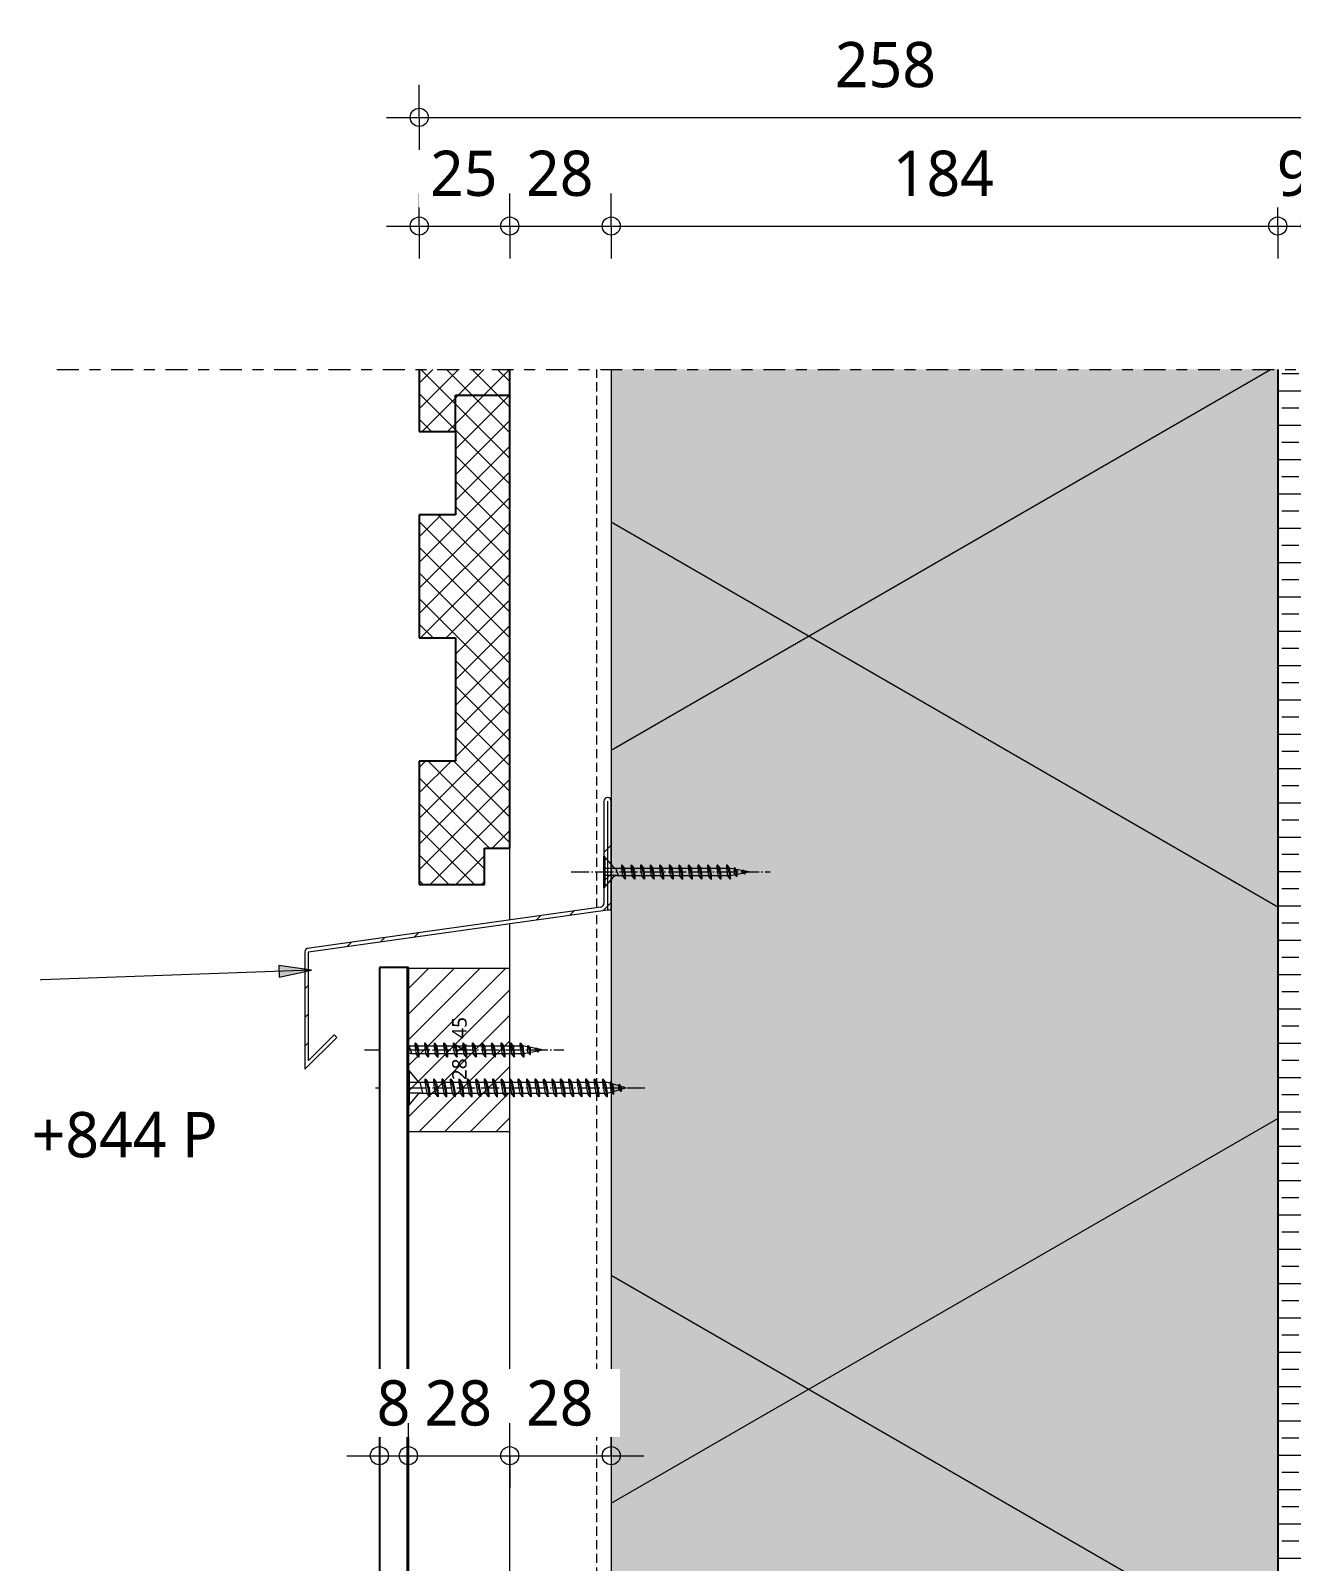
# Model space of a CAD drawing. Header units: millimetres. Extents: x 2927 to 18500, y -7154 to 6447.
# Drawn here: x 13463.6 to 13811.6, y 8.6 to 431.1 of the extents above; entities that cross this region are included whole.
import ezdxf

# ---------------------------------------------------------------- set-up
doc = ezdxf.new("R2010")
doc.units = ezdxf.units.MM
for name, pattern in [('MV_center', [15, 6, -3, 3, -3]), ('MV_hartlijn_staal', [6.6, 5, -0.8, 0, -0.8]), ('MV_hidden', [3.75, 2.5, -1.25])]:
    doc.linetypes.add(name, pattern=pattern)
for name, color, linetype, lineweight in [('A-ANNO-DIMS', 211, 'Continuous', 13), ('A-ANNO-DIMS-5', 211, 'Continuous', 13), ('A-ANNO-NOTE', 131, 'Continuous', 18), ('A-DETL', 90, 'Continuous', 13), ('A-DETL-GENF', 92, 'Continuous', 18), ('A-DETL-MEDM', 33, 'Continuous', 18), ('G-ANNO-TEXT', 231, 'Continuous', 13)]:
    doc.layers.add(name, color=color, linetype=linetype, lineweight=lineweight)
doc.styles.add('Segoe UI_1', font='segoeui.ttf', dxfattribs={"height": 4})
doc.styles.add('Segoe UI_3', font='segoeui.ttf', dxfattribs={"height": 12.5})
doc.dimstyles.new('2_5_mm', dxfattribs={"dimscale": 304.8, "dimtxt": 13.092049, "dimasz": 0.016404, "dimexe": 0.029528, "dimexo": 0.0625, "dimgap": 0.014764, "dimtad": 1, "dimdec": 0, "dimzin": 0, "dimdsep": 46, "dimtxsty": 'Segoe UI_3', "dimblk1": 'DOTBLANK', "dimblk2": 'DOTBLANK', "dimsah": 1, "dimcen": 0.09, "dimdle": 0.029528, "dimazin": 0, "dimtfac": 1, "dimtdec": 4, "dimtix": 1, "dimtmove": 0, "dimatfit": 3, "dimfxl": 0.029528, "dimfxlon": 1, "dimtvp": 1, "dimtfill": 1, "dimtolj": 1, "dimtzin": 0, "dimarcsym": 2})
pattern_1 = [(45, (0, 0), (-3.5355339, 3.5355339), []), (135, (0, 0), (-3.5355339, -3.5355339), [])]

# ---------------------------------------------------------------- blocks, each defined once
blk = doc.blocks.new('42_isolatie - Type 1-4084821-Details Domera')
at = {"layer": 'A-DETL-GENF'}
h = blk.add_hatch(color=256, dxfattribs=at)
h.paths.add_polyline_path([(0.28, 0.8), (101.43, 0.8), (101.43, 184.8), (0.28, 184.8), (0.28, 3.63)])
h.paths.add_polyline_path([(483.97, 0.8), (1289.57, 0.8), (1289.57, 184.8), (483.97, 184.8), (483.97, 3.63)])
at = {"layer": 'A-DETL-GENF', "lineweight": 13}
h = blk.add_hatch(dxfattribs=at)
h.set_pattern_fill('FP_24', color=256, style=0, pattern_type=2)
h.set_pattern_definition([(60, (-2126.39, 181.76), (-155.885, 90), []), (120, (-2126.39, 181.76), (-155.885, -90), [])])
h.paths.add_polyline_path([(0.28, 0.8), (101.43, 0.8), (101.43, 184.8), (0.28, 184.8), (0.28, 3.63)])
h.paths.add_polyline_path([(483.97, 0.8), (1289.57, 0.8), (1289.57, 184.8), (483.97, 184.8), (483.97, 3.63)])
at = {"layer": 'A-DETL-GENF'}
for p, q in [((1140.43, 184.8), (483.97, 184.8)), ((1140.43, 184.8), (483.97, 184.8)), ((1170.69, 184.8), (1140.43, 184.8)), ((1289.57, 184.8), (1170.69, 184.8)), ((1289.57, 184.8), (1170.69, 184.8)), ((871.32, 0.8), (1289.57, 0.8))]:
    blk.add_line(p, q, dxfattribs=at)
blk = doc.blocks.new('00 hout rechthoekig - 28x45-V276-Details Domera')
at = {"layer": 'A-DETL-GENF', "lineweight": 13}
h = blk.add_hatch(dxfattribs=at)
h.set_pattern_fill('FP_335', color=256, style=0, pattern_type=2)
h.set_pattern_definition([(315, (-127.236, 13567.834), (3.5355339, 3.5355339), [])])
h.paths.add_polyline_path([(0, -28), (45, -28), (45, 0), (0, 0)])
at = {"layer": 'A-DETL-MEDM'}
for p, q in [((0, 0), (0, -28)), ((45, -28), (45, 0)), ((0, -28), (45, -28))]:
    blk.add_line(p, q, dxfattribs=at)
blk = doc.blocks.new('28 schroeven 2D - Verzonken schroef 5_0x60mm-V285-Details Domera')
at = {"layer": 'A-DETL-GENF', "linetype": 'MV_hartlijn_staal', "lineweight": 13}
for p, q in [((0, 9.1), (0, 8)), ((0, 0), (0, -65.9))]:
    blk.add_line(p, q, dxfattribs=at)
at = {"layer": 'A-DETL-GENF', "lineweight": 5}
for p, q in [((-2.04, -2.4), (-4.9, 0)), ((4.9, 0), (2.04, -2.4)), ((-4.54, -0.3), (4.54, -0.3)), ((-1.5, -4), (1.53, -3.26)), ((-1.5, -3.55), (-1.5, -55)), ((1.5, -55), (1.5, -3.55)), ((2.5, -4.74), (-2.5, -5.9)), ((-2.5, -5.9), (-1.75, -5.26)), ((2.5, -7.07), (-2.5, -8.23)), ((-2.5, -8.23), (-1.75, -7.59)), ((1.75, -5.38), (2.5, -4.74)), ((1.75, -7.71), (2.5, -7.07)), ((2.5, -9.4), (-2.5, -10.57)), ((-2.5, -10.57), (-1.75, -9.93)), ((2.5, -11.73), (-2.5, -12.9)), ((-2.5, -12.9), (-1.75, -12.26)), ((1.75, -10.04), (2.5, -9.4)), ((1.75, -12.37), (2.5, -11.73)), ((2.5, -14.07), (-2.5, -15.23)), ((-2.5, -15.23), (-1.75, -14.59)), ((2.5, -16.4), (-2.5, -17.56)), ((1.75, -14.71), (2.5, -14.07)), ((1.75, -17.04), (2.5, -16.4)), ((-2.5, -17.56), (-1.75, -16.92)), ((2.5, -18.73), (-2.5, -19.9)), ((-2.5, -19.9), (-1.75, -19.26)), ((2.5, -21.07), (-2.5, -22.23)), ((1.75, -19.37), (2.5, -18.73)), ((1.75, -21.71), (2.5, -21.07)), ((-2.5, -22.23), (-1.75, -21.59)), ((2.5, -23.4), (-2.5, -24.56)), ((-2.5, -24.56), (-1.75, -23.92)), ((1.75, -24.04), (2.5, -23.4)), ((2.5, -25.73), (-2.5, -26.9)), ((-2.5, -26.9), (-1.75, -26.26)), ((2.5, -28.07), (-2.5, -29.23)), ((-2.5, -29.23), (-1.75, -28.59)), ((1.75, -26.37), (2.5, -25.73)), ((1.75, -28.71), (2.5, -28.07)), ((2.5, -30.4), (-2.5, -31.56)), ((-2.5, -31.56), (-1.75, -30.92)), ((2.5, -32.73), (-2.5, -33.9)), ((-2.5, -33.9), (-1.75, -33.26)), ((1.75, -31.04), (2.5, -30.4)), ((1.75, -33.37), (2.5, -32.73)), ((2.5, -35.07), (-2.5, -36.23)), ((-2.5, -36.23), (-1.75, -35.59)), ((2.5, -37.4), (-2.5, -38.56)), ((-2.5, -38.56), (-1.75, -37.92)), ((1.75, -35.71), (2.5, -35.07)), ((1.75, -38.04), (2.5, -37.4)), ((2.5, -39.73), (-2.5, -40.9)), ((-2.5, -40.9), (-1.75, -40.26)), ((2.5, -42.06), (-2.5, -43.23)), ((1.75, -40.37), (2.5, -39.73)), ((1.75, -42.7), (2.5, -42.06)), ((-2.5, -43.23), (-1.75, -42.59)), ((2.5, -44.4), (-2.5, -45.56)), ((-2.5, -45.56), (-1.75, -44.92)), ((1.75, -45.04), (2.5, -44.4)), ((2.5, -46.73), (-2.5, -47.89)), ((-2.5, -47.89), (-1.75, -47.25)), ((2.5, -49.06), (-2.5, -50.23)), ((-2.5, -50.23), (-1.75, -49.59)), ((1.75, -47.37), (2.5, -46.73)), ((1.75, -49.7), (2.5, -49.06)), ((2.5, -51.4), (-2.5, -52.56)), ((-2.5, -52.56), (-1.75, -51.92)), ((2.5, -53.73), (-2.5, -54.89)), ((-2.5, -54.89), (-1.75, -54.25)), ((1.75, -52.04), (2.5, -51.4)), ((1.75, -54.37), (2.5, -53.73)), ((1.76, -55.84), (-1.76, -56.66)), ((-1.76, -56.66), (-1.01, -56.02)), ((-1.5, -55), (0, -60)), ((-1.02, -58.71), (-0.27, -58.07)), ((1.02, -58.23), (-1.02, -58.71)), ((0, -60), (1.5, -55)), ((0.27, -58.87), (1.02, -58.23)), ((1.01, -56.48), (1.76, -55.84))]:
    blk.add_line(p, q, dxfattribs=at)
at = {"layer": 'A-DETL-GENF'}
for p, q in [((-1.5, -3.55), (-1.5, 0)), ((1.5, -3.55), (1.5, 0))]:
    blk.add_line(p, q, dxfattribs=at)
at = {"layer": 'A-DETL-GENF', "lineweight": 5}
for centre, start, end in [((-3, -3.55), 360, 50), ((3, -3.55), 130, 180)]:
    blk.add_arc(centre, 1.5, start, end, dxfattribs=at)
for points in [[(-2.5, -5.9), (-1.83, -6.19), (1.75, -5.38)], [(-2.5, -8.23), (-1.83, -8.53), (1.75, -7.71)], [(-1.75, -5.26), (2.23, -4.46), (2.5, -4.74)], [(-1.75, -7.59), (2.23, -6.79), (2.5, -7.07)], [(-2.5, -10.57), (-1.83, -10.86), (1.75, -10.04)], [(-2.5, -12.9), (-1.83, -13.19), (1.75, -12.37)], [(-1.75, -9.93), (2.23, -9.12), (2.5, -9.4)], [(-1.75, -12.26), (2.23, -11.46), (2.5, -11.73)], [(-2.5, -15.23), (-1.83, -15.53), (1.75, -14.71)], [(-1.75, -14.59), (2.23, -13.79), (2.5, -14.07)], [(-1.75, -16.92), (2.23, -16.12), (2.5, -16.4)], [(-2.5, -17.56), (-1.83, -17.86), (1.75, -17.04)], [(-2.5, -19.9), (-1.83, -20.19), (1.75, -19.37)], [(-1.75, -19.26), (2.23, -18.46), (2.5, -18.73)], [(-1.75, -21.59), (2.23, -20.79), (2.5, -21.07)], [(-2.5, -22.23), (-1.83, -22.52), (1.75, -21.71)], [(-2.5, -24.56), (-1.83, -24.86), (1.75, -24.04)], [(-1.75, -23.92), (2.23, -23.12), (2.5, -23.4)], [(-2.5, -26.9), (-1.83, -27.19), (1.75, -26.37)], [(-2.5, -29.23), (-1.83, -29.52), (1.75, -28.71)], [(-1.75, -26.26), (2.23, -25.46), (2.5, -25.73)], [(-1.75, -28.59), (2.23, -27.79), (2.5, -28.07)], [(-2.5, -31.56), (-1.83, -31.86), (1.75, -31.04)], [(-2.5, -33.9), (-1.83, -34.19), (1.75, -33.37)], [(-1.75, -30.92), (2.23, -30.12), (2.5, -30.4)], [(-1.75, -33.26), (2.23, -32.46), (2.5, -32.73)], [(-2.5, -36.23), (-1.83, -36.52), (1.75, -35.71)], [(-1.75, -35.59), (2.23, -34.79), (2.5, -35.07)], [(-1.75, -37.92), (2.23, -37.12), (2.5, -37.4)], [(-2.5, -38.56), (-1.83, -38.86), (1.75, -38.04)], [(-2.5, -40.9), (-1.83, -41.19), (1.75, -40.37)], [(-1.75, -40.26), (2.23, -39.45), (2.5, -39.73)], [(-1.75, -42.59), (2.23, -41.79), (2.5, -42.06)], [(-2.5, -43.23), (-1.83, -43.52), (1.75, -42.7)], [(-2.5, -45.56), (-1.83, -45.86), (1.75, -45.04)], [(-1.75, -44.92), (2.23, -44.12), (2.5, -44.4)], [(-2.5, -47.89), (-1.83, -48.19), (1.75, -47.37)], [(-2.5, -50.23), (-1.83, -50.52), (1.75, -49.7)], [(-1.75, -47.25), (2.23, -46.45), (2.5, -46.73)], [(-1.75, -49.59), (2.23, -48.79), (2.5, -49.06)], [(-2.5, -52.56), (-1.83, -52.85), (1.75, -52.04)], [(-2.5, -54.89), (-1.83, -55.19), (1.75, -54.37)], [(-1.75, -51.92), (2.23, -51.12), (2.5, -51.4)], [(-1.75, -54.25), (2.23, -53.45), (2.5, -53.73)], [(-1.76, -56.66), (-1.34, -56.87), (1.01, -56.48)], [(-1.02, -58.71), (-0.85, -58.85), (0.27, -58.87)], [(-1.01, -56.02), (1.59, -55.65), (1.76, -55.84)], [(-0.27, -58.07), (0.96, -58.13), (1.02, -58.23)]]:
    blk.add_open_spline(points, degree=2, dxfattribs=at)
blk = doc.blocks.new('28 schroeven 2D - Verzonken schroef 4_0x40mm-V286-Details Domera')
at = {"layer": 'A-DETL-GENF', "linetype": 'MV_hartlijn_staal', "lineweight": 13}
for p, q in [((0, 9.1), (0, 5)), ((0, -3), (0, -45.9))]:
    blk.add_line(p, q, dxfattribs=at)
at = {"layer": 'A-DETL-GENF'}
for p, q in [((-1, -3.55), (-1, -3)), ((1, -3.55), (1, -3))]:
    blk.add_line(p, q, dxfattribs=at)
at = {"layer": 'A-DETL-GENF', "lineweight": 5}
for p, q in [((-1, -4), (1.03, -3.26)), ((-1, -3.55), (-1, -35)), ((1, -35), (1, -3.55)), ((2, -4.97), (-2, -5.9)), ((-2, -5.9), (-1.25, -5.26)), ((2, -7.6), (-2, -8.54)), ((-2, -8.54), (-1.25, -7.9)), ((1.25, -5.61), (2, -4.97)), ((1.25, -8.24), (2, -7.6)), ((2, -10.24), (-2, -11.17)), ((-2, -11.17), (-1.25, -10.53)), ((1.25, -10.88), (2, -10.24)), ((2, -12.88), (-2, -13.81)), ((-2, -13.81), (-1.25, -13.17)), ((2, -15.51), (-2, -16.44)), ((-2, -16.44), (-1.25, -15.8)), ((1.25, -13.52), (2, -12.88)), ((1.25, -16.15), (2, -15.51)), ((2, -18.15), (-2, -19.08)), ((-2, -19.08), (-1.25, -18.44)), ((2, -20.78), (-2, -21.71)), ((-2, -21.71), (-1.25, -21.07)), ((1.25, -18.79), (2, -18.15)), ((1.25, -21.42), (2, -20.78)), ((2, -23.42), (-2, -24.35)), ((-2, -24.35), (-1.25, -23.71)), ((1.25, -24.06), (2, -23.42)), ((2, -26.06), (-2, -26.99)), ((-2, -26.99), (-1.25, -26.35)), ((2, -28.69), (-2, -29.62)), ((-2, -29.62), (-1.25, -28.98)), ((1.25, -26.7), (2, -26.06)), ((1.25, -29.33), (2, -28.69)), ((2, -31.33), (-2, -32.26)), ((-2, -32.26), (-1.25, -31.62)), ((1.25, -31.97), (2, -31.33)), ((2, -33.96), (-2, -34.89)), ((-2, -34.89), (-1.25, -34.25)), ((-1.26, -36.66), (-0.51, -36.02)), ((1.26, -36.07), (-1.26, -36.66)), ((-1, -35), (0, -40)), ((0, -40), (1, -35)), ((0.51, -36.71), (1.26, -36.07)), ((1.25, -34.6), (2, -33.96)), ((-0.52, -38.71), (0.23, -38.07)), ((0.52, -38.47), (-0.52, -38.71)), ((-0.23, -39.11), (0.52, -38.47))]:
    blk.add_line(p, q, dxfattribs=at)
for centre, start, end in [((-2.5, -3.55), 360, 21.7848), ((2.5, -3.55), 158.2152, 180)]:
    blk.add_arc(centre, 1.5, start, end, dxfattribs=at)
for points in [[(-2, -5.9), (-1.5, -6.14), (1.25, -5.61)], [(-2, -8.54), (-1.5, -8.78), (1.25, -8.24)], [(-1.25, -5.26), (1.8, -4.75), (2, -4.97)], [(-1.25, -7.9), (1.8, -7.39), (2, -7.6)], [(-2, -11.17), (-1.5, -11.41), (1.25, -10.88)], [(-1.25, -10.53), (1.8, -10.02), (2, -10.24)], [(-2, -13.81), (-1.5, -14.05), (1.25, -13.52)], [(-2, -16.44), (-1.5, -16.68), (1.25, -16.15)], [(-1.25, -13.17), (1.8, -12.66), (2, -12.88)], [(-1.25, -15.8), (1.8, -15.29), (2, -15.51)], [(-2, -19.08), (-1.5, -19.32), (1.25, -18.79)], [(-1.25, -18.44), (1.8, -17.93), (2, -18.15)], [(-1.25, -21.07), (1.8, -20.57), (2, -20.78)], [(-2, -21.71), (-1.5, -21.96), (1.25, -21.42)], [(-2, -24.35), (-1.5, -24.59), (1.25, -24.06)], [(-1.25, -23.71), (1.8, -23.2), (2, -23.42)], [(-2, -26.99), (-1.5, -27.23), (1.25, -26.7)], [(-2, -29.62), (-1.5, -29.86), (1.25, -29.33)], [(-1.25, -26.35), (1.8, -25.84), (2, -26.06)], [(-1.25, -28.98), (1.8, -28.47), (2, -28.69)], [(-2, -32.26), (-1.5, -32.5), (1.25, -31.97)], [(-1.25, -31.62), (1.8, -31.11), (2, -31.33)], [(-2, -34.89), (-1.5, -35.13), (1.25, -34.6)], [(-1.26, -36.66), (-1, -36.82), (0.51, -36.71)], [(-1.25, -34.25), (1.8, -33.74), (2, -33.96)], [(-0.51, -36.02), (1.16, -35.94), (1.26, -36.07)], [(-0.52, -38.71), (-0.51, -38.79), (-0.23, -39.11)], [(0.23, -38.07), (0.53, -38.42), (0.52, -38.47)]]:
    blk.add_open_spline(points, degree=2, dxfattribs=at)
blk = doc.blocks.new('28 schroeven 2D - Verzonken schroef 4_0x40mm-3245472-Details Domera')
at = {"layer": 'A-DETL-GENF', "linetype": 'MV_hartlijn_staal', "lineweight": 13}
blk.add_line((0, 9.1), (0, -45.9), dxfattribs=at)
at = {"layer": 'A-DETL-GENF', "lineweight": 5}
for p, q in [((-4.4, 0), (4.4, 0)), ((-1.54, -2.4), (-4.4, 0)), ((4.4, 0), (1.54, -2.4)), ((-4.04, -0.3), (4.04, -0.3)), ((-1, -4), (1.03, -3.26)), ((-1, -3.55), (-1, -35)), ((1, -35), (1, -3.55)), ((2, -4.97), (-2, -5.9)), ((-2, -5.9), (-1.25, -5.26)), ((2, -7.6), (-2, -8.54)), ((-2, -8.54), (-1.25, -7.9)), ((1.25, -5.61), (2, -4.97)), ((1.25, -8.24), (2, -7.6)), ((2, -10.24), (-2, -11.17)), ((-2, -11.17), (-1.25, -10.53)), ((1.25, -10.88), (2, -10.24)), ((2, -12.88), (-2, -13.81)), ((-2, -13.81), (-1.25, -13.17)), ((2, -15.51), (-2, -16.44)), ((-2, -16.44), (-1.25, -15.8)), ((1.25, -13.52), (2, -12.88)), ((1.25, -16.15), (2, -15.51)), ((2, -18.15), (-2, -19.08)), ((-2, -19.08), (-1.25, -18.44)), ((2, -20.78), (-2, -21.71)), ((-2, -21.71), (-1.25, -21.07)), ((1.25, -18.79), (2, -18.15)), ((1.25, -21.42), (2, -20.78)), ((2, -23.42), (-2, -24.35)), ((-2, -24.35), (-1.25, -23.71)), ((1.25, -24.06), (2, -23.42)), ((2, -26.06), (-2, -26.99)), ((-2, -26.99), (-1.25, -26.35)), ((2, -28.69), (-2, -29.62)), ((-2, -29.62), (-1.25, -28.98)), ((1.25, -26.7), (2, -26.06)), ((1.25, -29.33), (2, -28.69)), ((2, -31.33), (-2, -32.26)), ((-2, -32.26), (-1.25, -31.62)), ((1.25, -31.97), (2, -31.33)), ((2, -33.96), (-2, -34.89)), ((-2, -34.89), (-1.25, -34.25)), ((-1.26, -36.66), (-0.51, -36.02)), ((1.26, -36.07), (-1.26, -36.66)), ((-1, -35), (0, -40)), ((0, -40), (1, -35)), ((0.51, -36.71), (1.26, -36.07)), ((1.25, -34.6), (2, -33.96)), ((-0.52, -38.71), (0.23, -38.07)), ((0.52, -38.47), (-0.52, -38.71)), ((-0.23, -39.11), (0.52, -38.47))]:
    blk.add_line(p, q, dxfattribs=at)
at = {"layer": 'A-DETL-GENF'}
for p, q in [((-1, -3.55), (-1, 0)), ((1, -3.55), (1, 0))]:
    blk.add_line(p, q, dxfattribs=at)
at = {"layer": 'A-DETL-GENF', "lineweight": 5}
for centre, start, end in [((-2.5, -3.55), 360, 50), ((2.5, -3.55), 130, 180)]:
    blk.add_arc(centre, 1.5, start, end, dxfattribs=at)
for points in [[(-2, -5.9), (-1.5, -6.14), (1.25, -5.61)], [(-2, -8.54), (-1.5, -8.78), (1.25, -8.24)], [(-1.25, -5.26), (1.8, -4.75), (2, -4.97)], [(-1.25, -7.9), (1.8, -7.39), (2, -7.6)], [(-2, -11.17), (-1.5, -11.41), (1.25, -10.88)], [(-1.25, -10.53), (1.8, -10.02), (2, -10.24)], [(-2, -13.81), (-1.5, -14.05), (1.25, -13.52)], [(-2, -16.44), (-1.5, -16.68), (1.25, -16.15)], [(-1.25, -13.17), (1.8, -12.66), (2, -12.88)], [(-1.25, -15.8), (1.8, -15.29), (2, -15.51)], [(-2, -19.08), (-1.5, -19.32), (1.25, -18.79)], [(-1.25, -18.44), (1.8, -17.93), (2, -18.15)], [(-1.25, -21.07), (1.8, -20.57), (2, -20.78)], [(-2, -21.71), (-1.5, -21.96), (1.25, -21.42)], [(-2, -24.35), (-1.5, -24.59), (1.25, -24.06)], [(-1.25, -23.71), (1.8, -23.2), (2, -23.42)], [(-2, -26.99), (-1.5, -27.23), (1.25, -26.7)], [(-2, -29.62), (-1.5, -29.86), (1.25, -29.33)], [(-1.25, -26.35), (1.8, -25.84), (2, -26.06)], [(-1.25, -28.98), (1.8, -28.47), (2, -28.69)], [(-2, -32.26), (-1.5, -32.5), (1.25, -31.97)], [(-1.25, -31.62), (1.8, -31.11), (2, -31.33)], [(-2, -34.89), (-1.5, -35.13), (1.25, -34.6)], [(-1.26, -36.66), (-1, -36.82), (0.51, -36.71)], [(-1.25, -34.25), (1.8, -33.74), (2, -33.96)], [(-0.51, -36.02), (1.16, -35.94), (1.26, -36.07)], [(-0.52, -38.71), (-0.51, -38.79), (-0.23, -39.11)], [(0.23, -38.07), (0.53, -38.42), (0.52, -38.47)]]:
    blk.add_open_spline(points, degree=2, dxfattribs=at)
blk = doc.blocks.new('NLRS_00_DI_maskeer - Type 1-4235178-Details Domera')
at = {"layer": 'A-DETL-GENF', "linetype": 'MV_center'}
blk.add_line((-100, 0), (358, 0), dxfattribs=at)
blk = doc.blocks.new('DIMBLOCK322-Details Domera')
at = {"layer": 'A-ANNO-DIMS-5'}
for p, q in [((13570.83, 377.12), (13570.83, 386.12)), ((13595.83, 377.12), (13595.83, 386.12)), ((13561.83, 377.12), (13595.83, 377.12)), ((13570.83, 377.12), (13570.83, 368.12)), ((13595.83, 377.12), (13595.83, 368.12))]:
    blk.add_line(p, q, dxfattribs=at)
for centre in [(13570.83, 377.12), (13595.83, 377.12)]:
    blk.add_circle(centre, 2.5, dxfattribs=at)
at = {"layer": 'A-ANNO-DIMS-5', "color": 0, "insert": (13573.81, 397.93), "char_height": 12.5, "width": 22.8516, "attachment_point": 1, "line_spacing_factor": 1.142579, "style": 'Segoe UI_3', "bg_fill": 3, "box_fill_scale": 1.25, "bg_fill_color": 9, "bg_fill_true_color": 13158600, "bg_fill_transparency": 0}
blk.add_mtext('25', dxfattribs=at)
blk = doc.blocks.new('_DotBlank')
at = {"color": 0, "linetype": 'ByBlock', "lineweight": -2}
blk.add_line((-0.5, 0), (-1, 0), dxfattribs=at)
blk.add_circle((0, 0), 0.5, dxfattribs=at)
blk = doc.blocks.new('DIMBLOCK323-Details Domera')
at = {"layer": 'A-ANNO-DIMS-5'}
for p, q in [((13595.83, 377.12), (13595.83, 386.12)), ((13623.83, 377.12), (13623.83, 386.12)), ((13595.83, 377.12), (13623.83, 377.12)), ((13595.83, 377.12), (13595.83, 368.12)), ((13623.83, 377.12), (13623.83, 368.12))]:
    blk.add_line(p, q, dxfattribs=at)
for centre in [(13595.83, 377.12), (13623.83, 377.12)]:
    blk.add_circle(centre, 2.5, dxfattribs=at)
at = {"layer": 'A-ANNO-DIMS-5', "color": 0, "insert": (13600.31, 397.93), "char_height": 12.5, "width": 22.8516, "attachment_point": 1, "line_spacing_factor": 1.142579, "style": 'Segoe UI_3', "bg_fill": 3, "box_fill_scale": 1.25, "bg_fill_color": 9, "bg_fill_true_color": 13158600, "bg_fill_transparency": 0}
blk.add_mtext('28', dxfattribs=at)
blk = doc.blocks.new('DIMBLOCK324-Details Domera')
at = {"layer": 'A-ANNO-DIMS-5'}
for p, q in [((13623.83, 377.12), (13623.83, 386.12)), ((13807.83, 377.12), (13807.83, 386.12)), ((13623.83, 377.12), (13807.83, 377.12)), ((13623.83, 377.12), (13623.83, 368.12)), ((13807.83, 377.12), (13807.83, 368.12))]:
    blk.add_line(p, q, dxfattribs=at)
for centre in [(13623.83, 377.12), (13807.83, 377.12)]:
    blk.add_circle(centre, 2.5, dxfattribs=at)
at = {"layer": 'A-ANNO-DIMS-5', "color": 0, "insert": (13701.55, 397.93), "char_height": 12.5, "width": 34.2774, "attachment_point": 1, "line_spacing_factor": 1.142579, "style": 'Segoe UI_3', "bg_fill": 3, "box_fill_scale": 1.25, "bg_fill_color": 9, "bg_fill_true_color": 13158600, "bg_fill_transparency": 0}
blk.add_mtext('184', dxfattribs=at)
blk = doc.blocks.new('DIMBLOCK325-Details Domera')
at = {"layer": 'A-ANNO-DIMS-5'}
for p, q in [((13807.83, 377.12), (13807.83, 386.12)), ((13816.83, 377.12), (13816.83, 386.12)), ((13807.83, 377.12), (13816.83, 377.12)), ((13807.83, 377.12), (13807.83, 368.12)), ((13816.83, 377.12), (13816.83, 368.12))]:
    blk.add_line(p, q, dxfattribs=at)
for centre in [(13807.83, 377.12), (13816.83, 377.12)]:
    blk.add_circle(centre, 2.5, dxfattribs=at)
at = {"layer": 'A-ANNO-DIMS-5', "color": 0, "insert": (13807.57, 397.93), "char_height": 12.5, "width": 11.4258, "attachment_point": 1, "line_spacing_factor": 1.142579, "style": 'Segoe UI_3', "bg_fill": 3, "box_fill_scale": 1.25, "bg_fill_color": 9, "bg_fill_true_color": 13158600, "bg_fill_transparency": 0}
blk.add_mtext('9', dxfattribs=at)
blk = doc.blocks.new('DIMBLOCK418-Details Domera')
at = {"layer": 'A-ANNO-DIMS-5'}
for p, q in [((13559.83, 37.76), (13559.83, 46.76)), ((13567.83, 37.76), (13567.83, 46.76)), ((13550.83, 37.76), (13567.83, 37.76)), ((13559.83, 37.76), (13559.83, 28.76)), ((13567.83, 37.76), (13567.83, 28.76))]:
    blk.add_line(p, q, dxfattribs=at)
for centre in [(13559.83, 37.76), (13567.83, 37.76)]:
    blk.add_circle(centre, 2.5, dxfattribs=at)
at = {"layer": 'A-ANNO-DIMS-5', "color": 0, "insert": (13559.07, 58.57), "char_height": 12.5, "width": 11.4258, "attachment_point": 1, "line_spacing_factor": 1.142579, "style": 'Segoe UI_3', "bg_fill": 3, "box_fill_scale": 1.25, "bg_fill_color": 9, "bg_fill_true_color": 13158600, "bg_fill_transparency": 0}
blk.add_mtext('8', dxfattribs=at)
blk = doc.blocks.new('DIMBLOCK419-Details Domera')
at = {"layer": 'A-ANNO-DIMS-5'}
for p, q in [((13567.83, 37.76), (13567.83, 46.76)), ((13595.83, 37.76), (13595.83, 46.76)), ((13567.83, 37.76), (13595.83, 37.76)), ((13567.83, 37.76), (13567.83, 28.76)), ((13595.83, 37.76), (13595.83, 28.76))]:
    blk.add_line(p, q, dxfattribs=at)
for centre in [(13567.83, 37.76), (13595.83, 37.76)]:
    blk.add_circle(centre, 2.5, dxfattribs=at)
at = {"layer": 'A-ANNO-DIMS-5', "color": 0, "insert": (13572.31, 58.57), "char_height": 12.5, "width": 22.8516, "attachment_point": 1, "line_spacing_factor": 1.142579, "style": 'Segoe UI_3', "bg_fill": 3, "box_fill_scale": 1.25, "bg_fill_color": 9, "bg_fill_true_color": 13158600, "bg_fill_transparency": 0}
blk.add_mtext('28', dxfattribs=at)
blk = doc.blocks.new('DIMBLOCK420-Details Domera')
at = {"layer": 'A-ANNO-DIMS-5'}
for p, q in [((13595.83, 37.76), (13595.83, 46.76)), ((13623.83, 37.76), (13623.83, 46.76)), ((13595.83, 37.76), (13632.83, 37.76)), ((13595.83, 37.76), (13595.83, 28.76)), ((13623.83, 37.76), (13623.83, 28.76))]:
    blk.add_line(p, q, dxfattribs=at)
for centre in [(13595.83, 37.76), (13623.83, 37.76)]:
    blk.add_circle(centre, 2.5, dxfattribs=at)
at = {"layer": 'A-ANNO-DIMS-5', "color": 0, "insert": (13600.31, 58.57), "char_height": 12.5, "width": 22.8516, "attachment_point": 1, "line_spacing_factor": 1.142579, "style": 'Segoe UI_3', "bg_fill": 3, "box_fill_scale": 1.25, "bg_fill_color": 9, "bg_fill_true_color": 13158600, "bg_fill_transparency": 0}
blk.add_mtext('28', dxfattribs=at)
blk = doc.blocks.new('DIMBLOCK427-Details Domera')
at = {"layer": 'A-ANNO-DIMS-5'}
for p, q in [((13570.83, 407.12), (13570.83, 416.12)), ((13828.83, 407.12), (13828.83, 416.12)), ((13561.83, 407.12), (13837.83, 407.12)), ((13570.83, 407.12), (13570.83, 398.12)), ((13828.83, 407.12), (13828.83, 398.12))]:
    blk.add_line(p, q, dxfattribs=at)
for centre in [(13570.83, 407.12), (13828.83, 407.12)]:
    blk.add_circle(centre, 2.5, dxfattribs=at)
at = {"layer": 'A-ANNO-DIMS-5', "color": 0, "insert": (13685.55, 427.93), "char_height": 12.5, "width": 34.2774, "attachment_point": 1, "line_spacing_factor": 1.142579, "style": 'Segoe UI_3', "bg_fill": 3, "box_fill_scale": 1.25, "bg_fill_color": 9, "bg_fill_true_color": 13158600, "bg_fill_transparency": 0}
blk.add_mtext('258', dxfattribs=at)

msp = doc.modelspace()

# ---------------------------------------------------------------- hatches: boundary and pattern name
at = {"layer": 'A-DETL-GENF', "lineweight": 13}
h = msp.add_hatch(dxfattribs=at)
h.set_pattern_fill('FP_12', color=250, style=0, pattern_type=2)
h.set_pattern_definition(pattern_1)
h.paths.add_polyline_path([(13580.83, 320.43), (13580.83, 330.43), (13595.83, 330.43), (13595.83, 337.53), (13570.83, 337.53), (13570.83, 320.43)])
h = msp.add_hatch(dxfattribs=at)
h.set_pattern_fill('FP_4', color=250, style=0, pattern_type=2)
h.set_pattern_definition([(0, (0, 0), (0, 9.476), []), (0, (0, 4.738), (0, 9.476), [4.738, -2.369])])
h.paths.add_polyline_path([(13807.83, -80.72), (13815.83, -80.72), (13815.83, 65.28), (13816.83, 65.28), (13816.83, 337.53), (13807.83, 337.53), (13807.83, -77.9)])
h = msp.add_hatch(dxfattribs=at)
h.set_pattern_fill('FP_12', color=250, style=0, pattern_type=2)
h.set_pattern_definition(pattern_1)
h.paths.add_polyline_path([(13588.83, 195.43), (13588.83, 205.43), (13595.83, 205.43), (13595.83, 330.43), (13580.83, 330.43), (13580.83, 297.43), (13570.83, 297.43), (13570.83, 263.43), (13580.83, 263.43), (13580.83, 229.43), (13570.83, 229.43), (13570.83, 195.43)])
h = msp.add_hatch(dxfattribs=at)
h.set_pattern_fill('FP_332', color=253, style=0, pattern_type=2)
h.set_pattern_definition([(45, (0, 0), (-22.45064, 22.45064), []), (45, (7.937, 0), (0, 44.90128), []), (45, (-7.937, 0), (0, 44.90128), [])])
h.paths.add_polyline_path([(13539.28, 144.43), (13548.06, 153.21), (13547.36, 153.92), (13540.28, 146.85), (13540.28, 176.79), (13622.83, 188.39), (13623.83, 188.39), (13623.8, 218.65), (13623.7, 218.89), (13623.54, 219.1), (13623.33, 219.25), (13623.09, 219.35), (13622.83, 219.39), (13622.58, 219.35), (13622.33, 219.25), (13622.13, 219.1), (13621.97, 218.89), (13621.87, 218.65), (13621.83, 218.39), (13621.8, 189.99), (13621.68, 189.71), (13621.5, 189.47), (13621.27, 189.29), (13620.99, 189.17), (13539.86, 177.77), (13539.51, 177.49), (13539.31, 177.08), (13539.28, 176.86), (13539.28, 167.38)])
h = msp.add_hatch(dxfattribs=at)
h.set_pattern_fill('FP_338', color=250, style=0, pattern_type=2)
h.set_pattern_definition([(90, (0, 0), (-7.5, 5e-16), [])])
h.paths.add_polyline_path([(13567.83, -151.72), (13567.83, 172.51), (13559.83, 172.51), (13559.83, -151.72)])
at = {"layer": 'G-ANNO-TEXT'}
msp.add_hatch(color=7, dxfattribs=at).paths.add_polyline_path([(13541.13, 171.74), (13532.08, 173), (13532.19, 169.83)])

# ---------------------------------------------------------------- linework, layer by layer
at = {"layer": 'A-DETL', "lineweight": 25}
for p, q in [((13570.83, 337.53), (13570.83, 320.43)), ((13595.83, 330.43), (13595.83, 337.53)), ((13807.83, 337.53), (13807.83, -80.72)), ((13580.83, 320.43), (13580.83, 330.43)), ((13580.83, 330.43), (13595.83, 330.43)), ((13595.83, 205.43), (13595.83, 330.43)), ((13570.83, 320.43), (13580.83, 320.43)), ((13580.83, 320.43), (13580.83, 297.43)), ((13580.83, 297.43), (13570.83, 297.43)), ((13570.83, 297.43), (13570.83, 263.43)), ((13570.83, 263.43), (13580.83, 263.43)), ((13580.83, 263.43), (13580.83, 229.43)), ((13580.83, 229.43), (13570.83, 229.43)), ((13570.83, 229.43), (13570.83, 195.43)), ((13588.83, 195.43), (13588.83, 205.43)), ((13588.83, 205.43), (13595.83, 205.43)), ((13570.83, 195.43), (13588.83, 195.43)), ((13559.83, 172.51), (13559.83, -151.72)), ((13567.83, 172.51), (13559.83, 172.51)), ((13567.83, -151.72), (13567.83, 172.51))]:
    msp.add_line(p, q, dxfattribs=at)
at = {"layer": 'A-DETL', "linetype": 'MV_hidden', "lineweight": 18}
for p, q in [((13619.83, 189), (13619.83, 337.53)), ((13619.83, -468.07), (13619.83, 187.97))]:
    msp.add_line(p, q, dxfattribs=at)
at = {"layer": 'A-DETL'}
for p, q in [((13621.83, 218.39), (13621.83, 190.29)), ((13622.83, 218.39), (13622.83, 188.39)), ((13620.99, 189.17), (13539.86, 177.77)), ((13540.28, 176.79), (13622.83, 188.39)), ((13539.28, 176.86), (13539.28, 144.43)), ((13540.28, 146.85), (13540.28, 176.79)), ((13539.28, 144.43), (13548.06, 153.21)), ((13547.36, 153.92), (13540.28, 146.85)), ((13548.06, 153.21), (13547.36, 153.92))]:
    msp.add_line(p, q, dxfattribs=at)
at = {"layer": 'A-DETL', "lineweight": 18}
for p, q in [((13623.83, 188.39), (13623.83, 218.39)), ((13595.83, 185.63), (13595.83, 205.43)), ((13622.83, 188.39), (13623.83, 188.39)), ((13595.83, 172.24), (13595.83, 184.59)), ((13595.83, -72.72), (13595.83, 127.24))]:
    msp.add_line(p, q, dxfattribs=at)
for centre, radius, start, end in [((13622.83, 218.39), 1, 360, 180), ((13620.67, 190.29), 1.16, 286, 0)]:
    msp.add_arc(centre, radius, start, end, dxfattribs=at)
at = {"layer": 'A-DETL'}
msp.add_arc((13540.28, 176.86), 1, 114.9119, 180, dxfattribs=at)
at = {"layer": 'G-ANNO-TEXT', "color": 250}
for p, q in [((13466.63, 169.09), (13466.28, 169.09)), ((13541.13, 171.74), (13466.63, 169.09)), ((13541.13, 171.74), (13532.08, 173)), ((13532.08, 173), (13532.19, 169.83)), ((13532.19, 169.83), (13541.13, 171.74))]:
    msp.add_line(p, q, dxfattribs=at)

# ---------------------------------------------------------------- block references
at = {"layer": 'A-DETL-GENF', "linetype": 'MV_center'}
msp.add_blockref('NLRS_00_DI_maskeer - Type 1-4235178-Details Domera', (13570.83, 337.53), dxfattribs=at)
at = {"layer": 'A-DETL-GENF'}
for name, p, rotation in [('42_isolatie - Type 1-4084821-Details Domera', (13808.63, -952.04), 89.99999999999991), ('28 schroeven 2D - Verzonken schroef 4_0x40mm-3245472-Details Domera', (13621.83, 198.86), 89.99999999999966), ('28 schroeven 2D - Verzonken schroef 4_0x40mm-V286-Details Domera', (13564.83, 149.74), 89.99999999999991), ('28 schroeven 2D - Verzonken schroef 5_0x60mm-V285-Details Domera', (13567.83, 139.29), 89.99999999999991)]:
    msp.add_blockref(name, p, dxfattribs=dict(at, rotation=rotation))
at = {"layer": 'A-DETL-MEDM', "rotation": 89.99999999999991}
msp.add_blockref('00 hout rechthoekig - 28x45-V276-Details Domera', (13567.83, 127.24), dxfattribs=at)

# ---------------------------------------------------------------- texts
at = {"layer": 'A-ANNO-NOTE', "lineweight": 13, "insert": (13579.92, 141.43), "char_height": 4, "width": 23.6498, "attachment_point": 1, "rotation": 90, "style": 'Segoe UI_1'}
msp.add_mtext('28 x 45', dxfattribs=at)
at = {"layer": 'G-ANNO-TEXT', "color": 7, "insert": (13386.26, 132.61), "char_height": 12.5, "width": 161.9409, "attachment_point": 1, "style": 'Segoe UI_3'}
msp.add_mtext('B.K. Vloer +844 P', dxfattribs=at)

# ---------------------------------------------------------------- dimensions: what is measured, and where the dimension line sits
at = {"layer": 'A-ANNO-DIMS'}
dim = msp.add_linear_dim(base=(13595.83, 377.12), p1=(13570.83, 368.12), p2=(13595.83, 386.12), dimstyle='2_5_mm', override={"dimpost": '<>', "dimfxl": 30.805844}, dxfattribs=at)
dim.commit()
dim.dimension.update_dxf_attribs({"geometry": 'DIMBLOCK322-Details Domera', "text_midpoint": (13583.33, 388.09)})

# ---------------------------------------------------------------- next in the draw order: dimensions: what is measured, and where the dimension line sits
for base, p1, p2, override, picture, middle in [((13623.83, 377.12), (13595.83, 386.12), (13623.83, 368.12), {"dimpost": '<>', "dimfxl": 33.286634}, 'DIMBLOCK323-Details Domera', (13609.83, 388.08)), ((13567.83, 37.76), (13559.83, 46.76), (13567.83, 46.76), {"dimpost": '<>', "dimfxl": 8}, 'DIMBLOCK418-Details Domera', (13563.83, 48.72))]:
    dim = msp.add_linear_dim(base=base, p1=p1, p2=p2, dimstyle='2_5_mm', override=override, dxfattribs=at)
    dim.commit()
    dim.dimension.update_dxf_attribs({"geometry": picture, "text_midpoint": middle})

# ---------------------------------------------------------------- next in the draw order: dimensions: what is measured, and where the dimension line sits
for base, p1, p2, override, picture, middle in [((13807.83, 377.12), (13623.83, 368.12), (13807.83, 368.12), {"dimpost": '<>', "dimfxl": 184}, 'DIMBLOCK324-Details Domera', (13715.83, 388.11)), ((13595.83, 37.76), (13567.83, 46.76), (13595.83, 46.76), {"dimpost": '<>', "dimfxl": 28}, 'DIMBLOCK419-Details Domera', (13581.83, 48.72))]:
    dim = msp.add_linear_dim(base=base, p1=p1, p2=p2, dimstyle='2_5_mm', override=override, dxfattribs=at)
    dim.commit()
    dim.dimension.update_dxf_attribs({"geometry": picture, "text_midpoint": middle})

# ---------------------------------------------------------------- next in the draw order: dimensions: what is measured, and where the dimension line sits
for base, p1, p2, override, picture, middle in [((13816.83, 377.12), (13807.83, 368.12), (13816.83, 386.12), {"dimpost": '<>', "dimfxl": 20.124612}, 'DIMBLOCK325-Details Domera', (13812.33, 388.09)), ((13623.83, 37.76), (13595.83, 46.76), (13623.83, 46.76), {"dimpost": '<>', "dimfxl": 28}, 'DIMBLOCK420-Details Domera', (13609.83, 48.72))]:
    dim = msp.add_linear_dim(base=base, p1=p1, p2=p2, dimstyle='2_5_mm', override=override, dxfattribs=at)
    dim.commit()
    dim.dimension.update_dxf_attribs({"geometry": picture, "text_midpoint": middle})

# ---------------------------------------------------------------- next in the draw order: dimensions: what is measured, and where the dimension line sits
dim = msp.add_linear_dim(base=(13828.83, 407.12), p1=(13570.83, 398.12), p2=(13828.83, 416.12), dimstyle='2_5_mm', override={"dimpost": '<>', "dimfxl": 258.627145}, dxfattribs=at)
dim.commit()
dim.dimension.update_dxf_attribs({"geometry": 'DIMBLOCK427-Details Domera', "text_midpoint": (13699.83, 418.09)})

doc.saveas('drawing.dxf')
